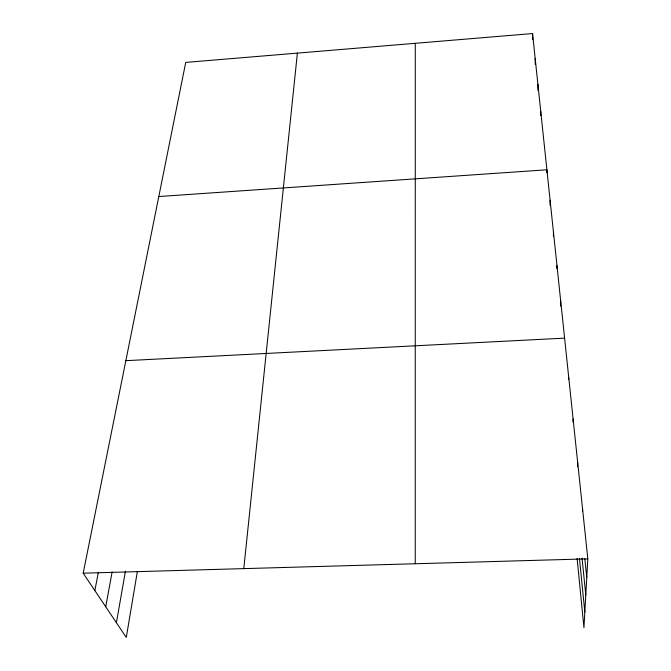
<?xml version="1.0" encoding="UTF-8"?>
<svg xmlns="http://www.w3.org/2000/svg" width="671" height="671" viewBox="0 0 671 671"><rect width="100%" height="100%" fill="white"/><g stroke="black" fill="none" stroke-linecap="round" stroke-linejoin="round"><path stroke-width="1.01" d="M415.248 563.749L415.274 43.313M550.077 205.217L550.094 200.176M553.424 236.284L553.449 232.091M556.947 268.752L556.972 265.632M560.62 306.077L560.688 300.935M568.681 379.492L568.731 377.396M573 421.967L573.093 418.889M577.563 466.815L577.714 462.805M582.52 511.428L582.613 509.381M137.379 571.432L126.282 637.45L83.187 573.185L185.724 62.411L532.564 33.55L587.813 558.851L583.946 627.704L577.11 558.431M243.791 568.622L297.387 53.118M116.402 622.713L125.443 571.172M105.724 606.794L112.107 572.002M94.846 590.572L98.352 572.304M158.801 196.536L546.89 169.78L546.899 172.816M125.846 360.671L564.605 338.134M83.187 573.185L587.813 558.851M584.835 558.884L586.764 577.555M582.042 558.146L585.783 594.951M579.459 558.389L584.827 611.986M532.564 33.55L532.64 39.639M535.173 58.369L535.24 64.466M537.907 84.32L537.957 90.426M540.759 111.478L540.784 115.546"/></g></svg>
